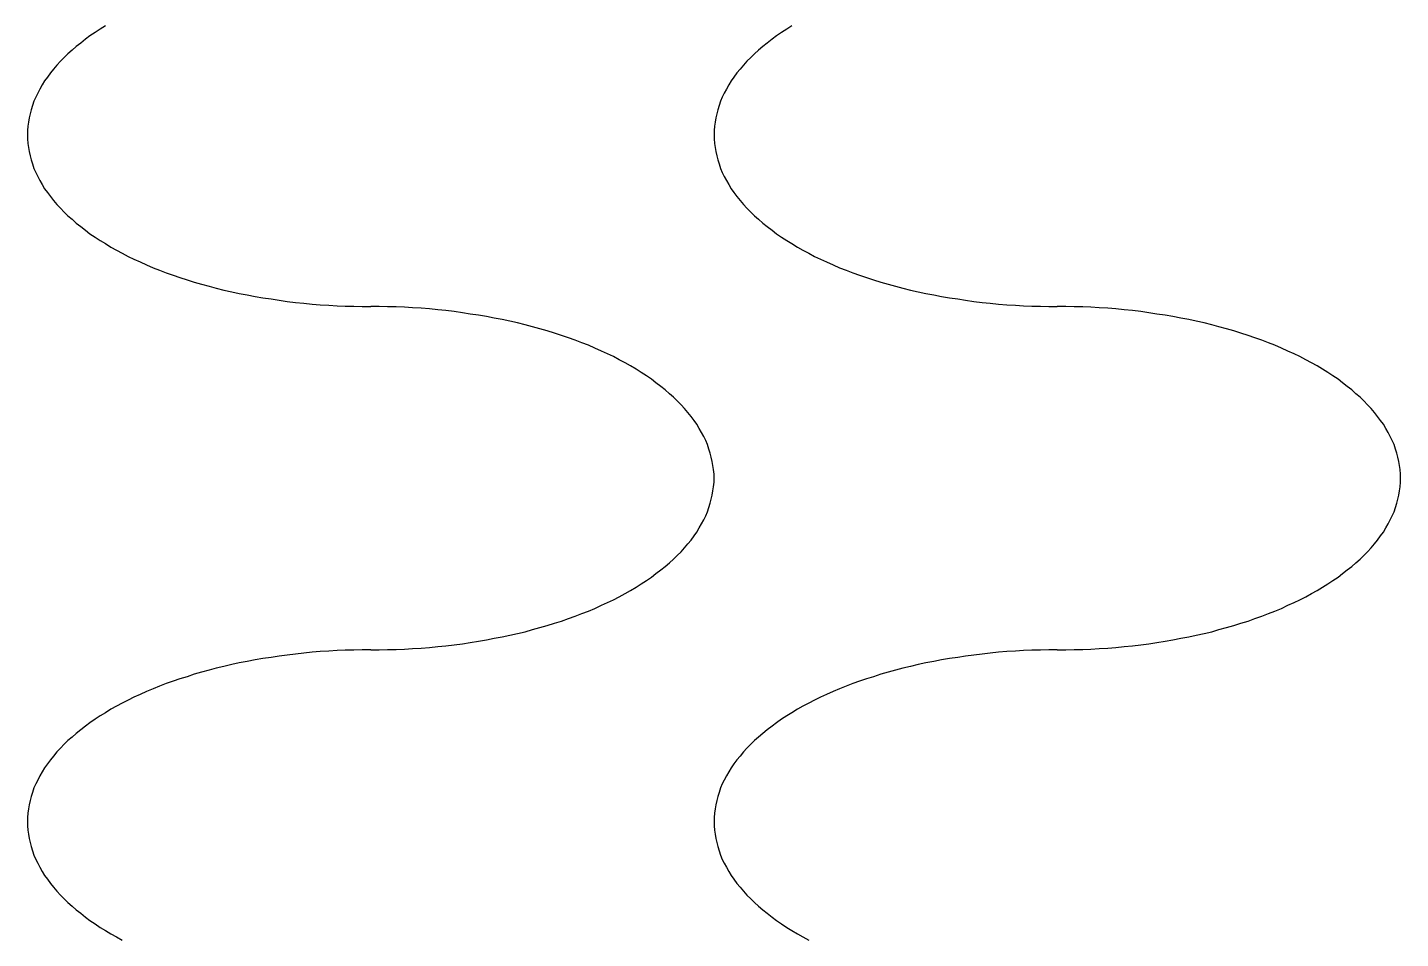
# Model space of a CAD drawing. Extents: x 0 to 40, y 0 to 70.
# Drawn here: x 29.6 to 30, y 53.1159 to 53.3813 of the extents above; entities that cross this region are included whole.
import ezdxf

# ---------------------------------------------------------------- set-up
doc = ezdxf.new("R2010")
doc.units = 0
doc.layers.add('AL_FOIL', color=2, linetype='CONTINUOUS')

msp = doc.modelspace()

# ---------------------------------------------------------------- linework, layer by layer
at = {"layer": 'AL_FOIL'}
for p, q in [((29.6212, 53.3808), (29.6197, 53.3798)), ((29.6227, 53.3817), (29.6212, 53.3808)), ((29.8212, 53.3808), (29.8197, 53.3798)), ((29.8227, 53.3817), (29.8212, 53.3808)), ((29.6155, 53.3767), (29.6142, 53.3757)), ((29.6169, 53.3778), (29.6155, 53.3767)), ((29.6182, 53.3788), (29.6169, 53.3778)), ((29.6197, 53.3798), (29.6182, 53.3788)), ((29.8155, 53.3767), (29.8142, 53.3757)), ((29.8169, 53.3778), (29.8155, 53.3767)), ((29.8182, 53.3788), (29.8169, 53.3778)), ((29.8197, 53.3798), (29.8182, 53.3788)), ((29.6107, 53.3725), (29.6096, 53.3714)), ((29.6118, 53.3736), (29.6107, 53.3725)), ((29.613, 53.3746), (29.6118, 53.3736)), ((29.6142, 53.3757), (29.613, 53.3746)), ((29.8107, 53.3725), (29.8096, 53.3714)), ((29.8118, 53.3736), (29.8107, 53.3725)), ((29.813, 53.3746), (29.8118, 53.3736)), ((29.8142, 53.3757), (29.813, 53.3746)), ((29.6067, 53.368), (29.6058, 53.3668)), ((29.6076, 53.3691), (29.6067, 53.368)), ((29.6086, 53.3703), (29.6076, 53.3691)), ((29.6096, 53.3714), (29.6086, 53.3703)), ((29.8067, 53.368), (29.8058, 53.3668)), ((29.8076, 53.3691), (29.8067, 53.368)), ((29.8086, 53.3703), (29.8076, 53.3691)), ((29.8096, 53.3714), (29.8086, 53.3703)), ((29.6043, 53.3645), (29.6036, 53.3633)), ((29.605, 53.3657), (29.6043, 53.3645)), ((29.6058, 53.3668), (29.605, 53.3657)), ((29.8043, 53.3645), (29.8036, 53.3633)), ((29.805, 53.3657), (29.8043, 53.3645)), ((29.8058, 53.3668), (29.805, 53.3657)), ((29.6024, 53.361), (29.6019, 53.3598)), ((29.603, 53.3621), (29.6024, 53.361)), ((29.6036, 53.3633), (29.603, 53.3621)), ((29.8024, 53.361), (29.8019, 53.3598)), ((29.803, 53.3621), (29.8024, 53.361)), ((29.8036, 53.3633), (29.803, 53.3621)), ((29.6008, 53.3561), (29.6005, 53.3549)), ((29.6011, 53.3573), (29.6008, 53.3561)), ((29.6015, 53.3585), (29.6011, 53.3573)), ((29.6019, 53.3598), (29.6015, 53.3585)), ((29.8008, 53.3561), (29.8005, 53.3549)), ((29.8011, 53.3573), (29.8008, 53.3561)), ((29.8015, 53.3585), (29.8011, 53.3573)), ((29.8019, 53.3598), (29.8015, 53.3585)), ((29.6001, 53.3525), (29.6, 53.3512)), ((29.6003, 53.3537), (29.6001, 53.3525)), ((29.6005, 53.3549), (29.6003, 53.3537)), ((29.8001, 53.3525), (29.8, 53.3512)), ((29.8003, 53.3537), (29.8001, 53.3525)), ((29.8005, 53.3549), (29.8003, 53.3537)), ((29.6, 53.3512), (29.6, 53.35)), ((29.6, 53.35), (29.6, 53.3488)), ((29.6, 53.3488), (29.6001, 53.3475)), ((29.8, 53.3512), (29.8, 53.35)), ((29.8, 53.35), (29.8, 53.3488)), ((29.8, 53.3488), (29.8001, 53.3475)), ((29.6001, 53.3475), (29.6003, 53.3463)), ((29.6003, 53.3463), (29.6005, 53.3451)), ((29.6005, 53.3451), (29.6008, 53.3439)), ((29.8001, 53.3475), (29.8003, 53.3463)), ((29.8003, 53.3463), (29.8005, 53.3451)), ((29.8005, 53.3451), (29.8008, 53.3439)), ((29.6008, 53.3439), (29.6011, 53.3427)), ((29.6011, 53.3427), (29.6015, 53.3415)), ((29.6015, 53.3415), (29.6019, 53.3402)), ((29.6019, 53.3402), (29.6024, 53.339)), ((29.8008, 53.3439), (29.8011, 53.3427)), ((29.8011, 53.3427), (29.8015, 53.3415)), ((29.8015, 53.3415), (29.8019, 53.3402)), ((29.8019, 53.3402), (29.8024, 53.339)), ((29.6024, 53.339), (29.603, 53.3379)), ((29.603, 53.3379), (29.6036, 53.3367)), ((29.6036, 53.3367), (29.6043, 53.3355)), ((29.8024, 53.339), (29.803, 53.3379)), ((29.803, 53.3379), (29.8036, 53.3367)), ((29.8036, 53.3367), (29.8043, 53.3355)), ((29.6043, 53.3355), (29.605, 53.3343)), ((29.605, 53.3343), (29.6058, 53.3332)), ((29.6058, 53.3332), (29.6067, 53.332)), ((29.6067, 53.332), (29.6076, 53.3309)), ((29.8043, 53.3355), (29.805, 53.3343)), ((29.805, 53.3343), (29.8058, 53.3332)), ((29.8058, 53.3332), (29.8067, 53.332)), ((29.8067, 53.332), (29.8076, 53.3309)), ((29.6076, 53.3309), (29.6086, 53.3297)), ((29.6086, 53.3297), (29.6096, 53.3286)), ((29.6096, 53.3286), (29.6107, 53.3275)), ((29.8076, 53.3309), (29.8086, 53.3297)), ((29.8086, 53.3297), (29.8096, 53.3286)), ((29.8096, 53.3286), (29.8107, 53.3275)), ((29.6107, 53.3275), (29.6118, 53.3264)), ((29.6118, 53.3264), (29.613, 53.3254)), ((29.613, 53.3254), (29.6142, 53.3243)), ((29.6142, 53.3243), (29.6155, 53.3233)), ((29.8107, 53.3275), (29.8118, 53.3264)), ((29.8118, 53.3264), (29.813, 53.3254)), ((29.813, 53.3254), (29.8142, 53.3243)), ((29.8142, 53.3243), (29.8155, 53.3233)), ((29.6155, 53.3233), (29.6169, 53.3222)), ((29.6169, 53.3222), (29.6182, 53.3212)), ((29.6182, 53.3212), (29.6197, 53.3202)), ((29.6197, 53.3202), (29.6212, 53.3192)), ((29.8155, 53.3233), (29.8169, 53.3222)), ((29.8169, 53.3222), (29.8182, 53.3212)), ((29.8182, 53.3212), (29.8197, 53.3202)), ((29.8197, 53.3202), (29.8212, 53.3192)), ((29.6212, 53.3192), (29.6227, 53.3183)), ((29.6227, 53.3183), (29.6243, 53.3173)), ((29.6243, 53.3173), (29.6259, 53.3164)), ((29.6259, 53.3164), (29.6276, 53.3155)), ((29.8212, 53.3192), (29.8227, 53.3183)), ((29.8227, 53.3183), (29.8243, 53.3173)), ((29.8243, 53.3173), (29.8259, 53.3164)), ((29.8259, 53.3164), (29.8276, 53.3155)), ((29.6276, 53.3155), (29.6293, 53.3146)), ((29.6293, 53.3146), (29.631, 53.3138)), ((29.631, 53.3138), (29.6328, 53.313)), ((29.6328, 53.313), (29.6347, 53.3121)), ((29.6347, 53.3121), (29.6366, 53.3113)), ((29.8276, 53.3155), (29.8293, 53.3146)), ((29.8293, 53.3146), (29.831, 53.3138)), ((29.831, 53.3138), (29.8328, 53.313)), ((29.8328, 53.313), (29.8347, 53.3121)), ((29.8347, 53.3121), (29.8366, 53.3113)), ((29.6366, 53.3113), (29.6385, 53.3106)), ((29.6385, 53.3106), (29.6404, 53.3098)), ((29.6404, 53.3098), (29.6424, 53.3091)), ((29.6424, 53.3091), (29.6444, 53.3084)), ((29.6444, 53.3084), (29.6465, 53.3078)), ((29.8366, 53.3113), (29.8385, 53.3106)), ((29.8385, 53.3106), (29.8404, 53.3098)), ((29.8404, 53.3098), (29.8424, 53.3091)), ((29.8424, 53.3091), (29.8444, 53.3084)), ((29.8444, 53.3084), (29.8465, 53.3078)), ((29.6465, 53.3078), (29.6486, 53.3071)), ((29.6486, 53.3071), (29.6507, 53.3065)), ((29.6507, 53.3065), (29.6529, 53.3059)), ((29.6529, 53.3059), (29.655, 53.3053)), ((29.655, 53.3053), (29.6572, 53.3048)), ((29.6572, 53.3048), (29.6595, 53.3043)), ((29.6595, 53.3043), (29.6617, 53.3038)), ((29.8465, 53.3078), (29.8486, 53.3071)), ((29.8486, 53.3071), (29.8507, 53.3065)), ((29.8507, 53.3065), (29.8529, 53.3059)), ((29.8529, 53.3059), (29.855, 53.3053)), ((29.855, 53.3053), (29.8572, 53.3048)), ((29.8572, 53.3048), (29.8595, 53.3043)), ((29.8595, 53.3043), (29.8617, 53.3038)), ((29.6617, 53.3038), (29.664, 53.3034)), ((29.664, 53.3034), (29.6663, 53.3029)), ((29.6663, 53.3029), (29.6686, 53.3025)), ((29.6686, 53.3025), (29.671, 53.3022)), ((29.671, 53.3022), (29.6733, 53.3018)), ((29.6733, 53.3018), (29.6757, 53.3015)), ((29.6757, 53.3015), (29.6781, 53.3012)), ((29.6781, 53.3012), (29.6805, 53.301)), ((29.6805, 53.301), (29.6829, 53.3007)), ((29.6829, 53.3007), (29.6853, 53.3005)), ((29.6853, 53.3005), (29.6878, 53.3004)), ((29.6878, 53.3004), (29.6902, 53.3002)), ((29.6902, 53.3002), (29.6926, 53.3001)), ((29.6926, 53.3001), (29.6951, 53.3001)), ((29.6951, 53.3001), (29.6975, 53.3)), ((29.6975, 53.3), (29.7, 53.3)), ((29.7025, 53.3), (29.7, 53.3)), ((29.7049, 53.2999), (29.7025, 53.3)), ((29.8617, 53.3038), (29.864, 53.3034)), ((29.864, 53.3034), (29.8663, 53.3029)), ((29.8663, 53.3029), (29.8686, 53.3025)), ((29.8686, 53.3025), (29.871, 53.3022)), ((29.871, 53.3022), (29.8733, 53.3018)), ((29.8733, 53.3018), (29.8757, 53.3015)), ((29.8757, 53.3015), (29.8781, 53.3012)), ((29.8781, 53.3012), (29.8805, 53.301)), ((29.8805, 53.301), (29.8829, 53.3007)), ((29.8829, 53.3007), (29.8853, 53.3005)), ((29.8853, 53.3005), (29.8878, 53.3004)), ((29.8878, 53.3004), (29.8902, 53.3002)), ((29.8902, 53.3002), (29.8926, 53.3001)), ((29.8926, 53.3001), (29.8951, 53.3001)), ((29.8951, 53.3001), (29.8975, 53.3)), ((29.8975, 53.3), (29.9, 53.3)), ((29.9025, 53.3), (29.9, 53.3)), ((29.9049, 53.2999), (29.9025, 53.3)), ((29.7074, 53.2999), (29.7049, 53.2999)), ((29.7098, 53.2998), (29.7074, 53.2999)), ((29.7122, 53.2996), (29.7098, 53.2998)), ((29.7147, 53.2995), (29.7122, 53.2996)), ((29.7171, 53.2993), (29.7147, 53.2995)), ((29.7195, 53.299), (29.7171, 53.2993)), ((29.7219, 53.2988), (29.7195, 53.299)), ((29.7243, 53.2985), (29.7219, 53.2988)), ((29.7267, 53.2982), (29.7243, 53.2985)), ((29.729, 53.2978), (29.7267, 53.2982)), ((29.7314, 53.2975), (29.729, 53.2978)), ((29.7337, 53.2971), (29.7314, 53.2975)), ((29.736, 53.2966), (29.7337, 53.2971)), ((29.7383, 53.2962), (29.736, 53.2966)), ((29.7405, 53.2957), (29.7383, 53.2962)), ((29.9074, 53.2999), (29.9049, 53.2999)), ((29.9098, 53.2998), (29.9074, 53.2999)), ((29.9122, 53.2996), (29.9098, 53.2998)), ((29.9147, 53.2995), (29.9122, 53.2996)), ((29.9171, 53.2993), (29.9147, 53.2995)), ((29.9195, 53.299), (29.9171, 53.2993)), ((29.9219, 53.2988), (29.9195, 53.299)), ((29.9243, 53.2985), (29.9219, 53.2988)), ((29.9267, 53.2982), (29.9243, 53.2985)), ((29.929, 53.2978), (29.9267, 53.2982)), ((29.9314, 53.2975), (29.929, 53.2978)), ((29.9337, 53.2971), (29.9314, 53.2975)), ((29.936, 53.2966), (29.9337, 53.2971)), ((29.9383, 53.2962), (29.936, 53.2966)), ((29.9405, 53.2957), (29.9383, 53.2962)), ((29.7428, 53.2952), (29.7405, 53.2957)), ((29.745, 53.2947), (29.7428, 53.2952)), ((29.7471, 53.2941), (29.745, 53.2947)), ((29.7493, 53.2935), (29.7471, 53.2941)), ((29.7514, 53.2929), (29.7493, 53.2935)), ((29.7535, 53.2922), (29.7514, 53.2929)), ((29.7556, 53.2916), (29.7535, 53.2922)), ((29.9428, 53.2952), (29.9405, 53.2957)), ((29.945, 53.2947), (29.9428, 53.2952)), ((29.9471, 53.2941), (29.945, 53.2947)), ((29.9493, 53.2935), (29.9471, 53.2941)), ((29.9514, 53.2929), (29.9493, 53.2935)), ((29.9535, 53.2922), (29.9514, 53.2929)), ((29.9556, 53.2916), (29.9535, 53.2922)), ((29.7576, 53.2909), (29.7556, 53.2916)), ((29.7596, 53.2902), (29.7576, 53.2909)), ((29.7615, 53.2894), (29.7596, 53.2902)), ((29.7634, 53.2887), (29.7615, 53.2894)), ((29.7653, 53.2879), (29.7634, 53.2887)), ((29.9576, 53.2909), (29.9556, 53.2916)), ((29.9596, 53.2902), (29.9576, 53.2909)), ((29.9615, 53.2894), (29.9596, 53.2902)), ((29.9634, 53.2887), (29.9615, 53.2894)), ((29.9653, 53.2879), (29.9634, 53.2887)), ((29.7672, 53.287), (29.7653, 53.2879)), ((29.769, 53.2862), (29.7672, 53.287)), ((29.7707, 53.2854), (29.769, 53.2862)), ((29.7724, 53.2845), (29.7707, 53.2854)), ((29.7741, 53.2836), (29.7724, 53.2845)), ((29.9672, 53.287), (29.9653, 53.2879)), ((29.969, 53.2862), (29.9672, 53.287)), ((29.9707, 53.2854), (29.969, 53.2862)), ((29.9724, 53.2845), (29.9707, 53.2854)), ((29.9741, 53.2836), (29.9724, 53.2845)), ((29.7757, 53.2827), (29.7741, 53.2836)), ((29.7773, 53.2817), (29.7757, 53.2827)), ((29.7788, 53.2808), (29.7773, 53.2817)), ((29.7803, 53.2798), (29.7788, 53.2808)), ((29.9757, 53.2827), (29.9741, 53.2836)), ((29.9773, 53.2817), (29.9757, 53.2827)), ((29.9788, 53.2808), (29.9773, 53.2817)), ((29.9803, 53.2798), (29.9788, 53.2808)), ((29.7818, 53.2788), (29.7803, 53.2798)), ((29.7831, 53.2778), (29.7818, 53.2788)), ((29.7845, 53.2767), (29.7831, 53.2778)), ((29.7858, 53.2757), (29.7845, 53.2767)), ((29.9818, 53.2788), (29.9803, 53.2798)), ((29.9831, 53.2778), (29.9818, 53.2788)), ((29.9845, 53.2767), (29.9831, 53.2778)), ((29.9858, 53.2757), (29.9845, 53.2767)), ((29.787, 53.2746), (29.7858, 53.2757)), ((29.7882, 53.2736), (29.787, 53.2746)), ((29.7893, 53.2725), (29.7882, 53.2736)), ((29.7904, 53.2714), (29.7893, 53.2725)), ((29.987, 53.2746), (29.9858, 53.2757)), ((29.9882, 53.2736), (29.987, 53.2746)), ((29.9893, 53.2725), (29.9882, 53.2736)), ((29.9904, 53.2714), (29.9893, 53.2725)), ((29.7914, 53.2703), (29.7904, 53.2714)), ((29.7924, 53.2691), (29.7914, 53.2703)), ((29.7933, 53.268), (29.7924, 53.2691)), ((29.7942, 53.2668), (29.7933, 53.268)), ((29.9914, 53.2703), (29.9904, 53.2714)), ((29.9924, 53.2691), (29.9914, 53.2703)), ((29.9933, 53.268), (29.9924, 53.2691)), ((29.9942, 53.2668), (29.9933, 53.268)), ((29.795, 53.2657), (29.7942, 53.2668)), ((29.7957, 53.2645), (29.795, 53.2657)), ((29.7964, 53.2633), (29.7957, 53.2645)), ((29.995, 53.2657), (29.9942, 53.2668)), ((29.9957, 53.2645), (29.995, 53.2657)), ((29.9964, 53.2633), (29.9957, 53.2645)), ((29.797, 53.2621), (29.7964, 53.2633)), ((29.7976, 53.261), (29.797, 53.2621)), ((29.7981, 53.2598), (29.7976, 53.261)), ((29.997, 53.2621), (29.9964, 53.2633)), ((29.9976, 53.261), (29.997, 53.2621)), ((29.9981, 53.2598), (29.9976, 53.261)), ((29.7985, 53.2585), (29.7981, 53.2598)), ((29.7989, 53.2573), (29.7985, 53.2585)), ((29.7992, 53.2561), (29.7989, 53.2573)), ((29.7995, 53.2549), (29.7992, 53.2561)), ((29.9985, 53.2585), (29.9981, 53.2598)), ((29.9989, 53.2573), (29.9985, 53.2585)), ((29.9992, 53.2561), (29.9989, 53.2573)), ((29.9995, 53.2549), (29.9992, 53.2561)), ((29.7997, 53.2537), (29.7995, 53.2549)), ((29.7999, 53.2525), (29.7997, 53.2537)), ((29.8, 53.2512), (29.7999, 53.2525)), ((29.9997, 53.2537), (29.9995, 53.2549)), ((29.9999, 53.2525), (29.9997, 53.2537)), ((30, 53.2512), (29.9999, 53.2525)), ((29.7999, 53.2475), (29.8, 53.2488)), ((29.8, 53.25), (29.8, 53.2512)), ((29.8, 53.2488), (29.8, 53.25)), ((29.9999, 53.2475), (30, 53.2488)), ((30, 53.25), (30, 53.2512)), ((30, 53.2488), (30, 53.25)), ((29.7992, 53.2439), (29.7995, 53.2451)), ((29.7995, 53.2451), (29.7997, 53.2463)), ((29.7997, 53.2463), (29.7999, 53.2475)), ((29.9992, 53.2439), (29.9995, 53.2451)), ((29.9995, 53.2451), (29.9997, 53.2463)), ((29.9997, 53.2463), (29.9999, 53.2475)), ((29.7976, 53.239), (29.7981, 53.2402)), ((29.7981, 53.2402), (29.7985, 53.2415)), ((29.7985, 53.2415), (29.7989, 53.2427)), ((29.7989, 53.2427), (29.7992, 53.2439)), ((29.9976, 53.239), (29.9981, 53.2402)), ((29.9981, 53.2402), (29.9985, 53.2415)), ((29.9985, 53.2415), (29.9989, 53.2427)), ((29.9989, 53.2427), (29.9992, 53.2439)), ((29.7957, 53.2355), (29.7964, 53.2367)), ((29.7964, 53.2367), (29.797, 53.2379)), ((29.797, 53.2379), (29.7976, 53.239)), ((29.9957, 53.2355), (29.9964, 53.2367)), ((29.9964, 53.2367), (29.997, 53.2379)), ((29.997, 53.2379), (29.9976, 53.239)), ((29.7924, 53.2309), (29.7933, 53.232)), ((29.7933, 53.232), (29.7942, 53.2332)), ((29.7942, 53.2332), (29.795, 53.2343)), ((29.795, 53.2343), (29.7957, 53.2355)), ((29.9924, 53.2309), (29.9933, 53.232)), ((29.9933, 53.232), (29.9942, 53.2332)), ((29.9942, 53.2332), (29.995, 53.2343)), ((29.995, 53.2343), (29.9957, 53.2355)), ((29.7893, 53.2275), (29.7904, 53.2286)), ((29.7904, 53.2286), (29.7914, 53.2297)), ((29.7914, 53.2297), (29.7924, 53.2309)), ((29.9893, 53.2275), (29.9904, 53.2286)), ((29.9904, 53.2286), (29.9914, 53.2297)), ((29.9914, 53.2297), (29.9924, 53.2309)), ((29.7845, 53.2233), (29.7858, 53.2243)), ((29.7858, 53.2243), (29.787, 53.2254)), ((29.787, 53.2254), (29.7882, 53.2264)), ((29.7882, 53.2264), (29.7893, 53.2275)), ((29.9845, 53.2233), (29.9858, 53.2243)), ((29.9858, 53.2243), (29.987, 53.2254)), ((29.987, 53.2254), (29.9882, 53.2264)), ((29.9882, 53.2264), (29.9893, 53.2275)), ((29.7788, 53.2192), (29.7803, 53.2202)), ((29.7803, 53.2202), (29.7818, 53.2212)), ((29.7818, 53.2212), (29.7831, 53.2222)), ((29.7831, 53.2222), (29.7845, 53.2233)), ((29.9788, 53.2192), (29.9803, 53.2202)), ((29.9803, 53.2202), (29.9818, 53.2212)), ((29.9818, 53.2212), (29.9831, 53.2222)), ((29.9831, 53.2222), (29.9845, 53.2233)), ((29.7724, 53.2155), (29.7741, 53.2164)), ((29.7741, 53.2164), (29.7757, 53.2173)), ((29.7757, 53.2173), (29.7773, 53.2183)), ((29.7773, 53.2183), (29.7788, 53.2192)), ((29.9724, 53.2155), (29.9741, 53.2164)), ((29.9741, 53.2164), (29.9757, 53.2173)), ((29.9757, 53.2173), (29.9773, 53.2183)), ((29.9773, 53.2183), (29.9788, 53.2192)), ((29.7634, 53.2113), (29.7653, 53.2121)), ((29.7653, 53.2121), (29.7672, 53.213)), ((29.7672, 53.213), (29.769, 53.2138)), ((29.769, 53.2138), (29.7707, 53.2146)), ((29.7707, 53.2146), (29.7724, 53.2155)), ((29.9634, 53.2113), (29.9653, 53.2121)), ((29.9653, 53.2121), (29.9672, 53.213)), ((29.9672, 53.213), (29.969, 53.2138)), ((29.969, 53.2138), (29.9707, 53.2146)), ((29.9707, 53.2146), (29.9724, 53.2155)), ((29.7535, 53.2078), (29.7556, 53.2084)), ((29.7556, 53.2084), (29.7576, 53.2091)), ((29.7576, 53.2091), (29.7596, 53.2098)), ((29.7596, 53.2098), (29.7615, 53.2106)), ((29.7615, 53.2106), (29.7634, 53.2113)), ((29.9535, 53.2078), (29.9556, 53.2084)), ((29.9556, 53.2084), (29.9576, 53.2091)), ((29.9576, 53.2091), (29.9596, 53.2098)), ((29.9596, 53.2098), (29.9615, 53.2106)), ((29.9615, 53.2106), (29.9634, 53.2113)), ((29.7383, 53.2038), (29.7405, 53.2043)), ((29.7405, 53.2043), (29.7428, 53.2048)), ((29.7428, 53.2048), (29.745, 53.2053)), ((29.745, 53.2053), (29.7471, 53.2059)), ((29.7471, 53.2059), (29.7493, 53.2065)), ((29.7493, 53.2065), (29.7514, 53.2071)), ((29.7514, 53.2071), (29.7535, 53.2078)), ((29.9383, 53.2038), (29.9405, 53.2043)), ((29.9405, 53.2043), (29.9428, 53.2048)), ((29.9428, 53.2048), (29.945, 53.2053)), ((29.945, 53.2053), (29.9471, 53.2059)), ((29.9471, 53.2059), (29.9493, 53.2065)), ((29.9493, 53.2065), (29.9514, 53.2071)), ((29.9514, 53.2071), (29.9535, 53.2078)), ((29.6975, 53.2), (29.6951, 53.1999)), ((29.7, 53.2), (29.6975, 53.2)), ((29.7, 53.2), (29.7025, 53.2)), ((29.7025, 53.2), (29.7049, 53.2001)), ((29.7049, 53.2001), (29.7074, 53.2001)), ((29.7074, 53.2001), (29.7098, 53.2002)), ((29.7098, 53.2002), (29.7122, 53.2004)), ((29.7122, 53.2004), (29.7147, 53.2005)), ((29.7147, 53.2005), (29.7171, 53.2007)), ((29.7171, 53.2007), (29.7195, 53.201)), ((29.7195, 53.201), (29.7219, 53.2012)), ((29.7219, 53.2012), (29.7243, 53.2015)), ((29.7243, 53.2015), (29.7267, 53.2018)), ((29.7267, 53.2018), (29.729, 53.2022)), ((29.729, 53.2022), (29.7314, 53.2025)), ((29.7314, 53.2025), (29.7337, 53.2029)), ((29.7337, 53.2029), (29.736, 53.2034)), ((29.736, 53.2034), (29.7383, 53.2038)), ((29.8975, 53.2), (29.8951, 53.1999)), ((29.9, 53.2), (29.8975, 53.2)), ((29.9, 53.2), (29.9025, 53.2)), ((29.9025, 53.2), (29.9049, 53.2001)), ((29.9049, 53.2001), (29.9074, 53.2001)), ((29.9074, 53.2001), (29.9098, 53.2002)), ((29.9098, 53.2002), (29.9122, 53.2004)), ((29.9122, 53.2004), (29.9147, 53.2005)), ((29.9147, 53.2005), (29.9171, 53.2007)), ((29.9171, 53.2007), (29.9195, 53.201)), ((29.9195, 53.201), (29.9219, 53.2012)), ((29.9219, 53.2012), (29.9243, 53.2015)), ((29.9243, 53.2015), (29.9267, 53.2018)), ((29.9267, 53.2018), (29.929, 53.2022)), ((29.929, 53.2022), (29.9314, 53.2025)), ((29.9314, 53.2025), (29.9337, 53.2029)), ((29.9337, 53.2029), (29.936, 53.2034)), ((29.936, 53.2034), (29.9383, 53.2038)), ((29.6617, 53.1962), (29.6595, 53.1957)), ((29.664, 53.1966), (29.6617, 53.1962)), ((29.6663, 53.1971), (29.664, 53.1966)), ((29.6686, 53.1975), (29.6663, 53.1971)), ((29.671, 53.1978), (29.6686, 53.1975)), ((29.6733, 53.1982), (29.671, 53.1978)), ((29.6757, 53.1985), (29.6733, 53.1982)), ((29.6781, 53.1988), (29.6757, 53.1985)), ((29.6805, 53.199), (29.6781, 53.1988)), ((29.6829, 53.1993), (29.6805, 53.199)), ((29.6853, 53.1995), (29.6829, 53.1993)), ((29.6878, 53.1996), (29.6853, 53.1995)), ((29.6902, 53.1998), (29.6878, 53.1996)), ((29.6926, 53.1999), (29.6902, 53.1998)), ((29.6951, 53.1999), (29.6926, 53.1999)), ((29.8617, 53.1962), (29.8595, 53.1957)), ((29.864, 53.1966), (29.8617, 53.1962)), ((29.8663, 53.1971), (29.864, 53.1966)), ((29.8686, 53.1975), (29.8663, 53.1971)), ((29.871, 53.1978), (29.8686, 53.1975)), ((29.8733, 53.1982), (29.871, 53.1978)), ((29.8757, 53.1985), (29.8733, 53.1982)), ((29.8781, 53.1988), (29.8757, 53.1985)), ((29.8805, 53.199), (29.8781, 53.1988)), ((29.8829, 53.1993), (29.8805, 53.199)), ((29.8853, 53.1995), (29.8829, 53.1993)), ((29.8878, 53.1996), (29.8853, 53.1995)), ((29.8902, 53.1998), (29.8878, 53.1996)), ((29.8926, 53.1999), (29.8902, 53.1998)), ((29.8951, 53.1999), (29.8926, 53.1999)), ((29.6465, 53.1922), (29.6444, 53.1916)), ((29.6486, 53.1929), (29.6465, 53.1922)), ((29.6507, 53.1935), (29.6486, 53.1929)), ((29.6529, 53.1941), (29.6507, 53.1935)), ((29.655, 53.1947), (29.6529, 53.1941)), ((29.6572, 53.1952), (29.655, 53.1947)), ((29.6595, 53.1957), (29.6572, 53.1952)), ((29.8465, 53.1922), (29.8444, 53.1916)), ((29.8486, 53.1929), (29.8465, 53.1922)), ((29.8507, 53.1935), (29.8486, 53.1929)), ((29.8529, 53.1941), (29.8507, 53.1935)), ((29.855, 53.1947), (29.8529, 53.1941)), ((29.8572, 53.1952), (29.855, 53.1947)), ((29.8595, 53.1957), (29.8572, 53.1952)), ((29.6366, 53.1887), (29.6347, 53.1879)), ((29.6385, 53.1894), (29.6366, 53.1887)), ((29.6404, 53.1902), (29.6385, 53.1894)), ((29.6424, 53.1909), (29.6404, 53.1902)), ((29.6444, 53.1916), (29.6424, 53.1909)), ((29.8366, 53.1887), (29.8347, 53.1879)), ((29.8385, 53.1894), (29.8366, 53.1887)), ((29.8404, 53.1902), (29.8385, 53.1894)), ((29.8424, 53.1909), (29.8404, 53.1902)), ((29.8444, 53.1916), (29.8424, 53.1909)), ((29.6276, 53.1845), (29.6259, 53.1836)), ((29.6293, 53.1854), (29.6276, 53.1845)), ((29.631, 53.1862), (29.6293, 53.1854)), ((29.6328, 53.187), (29.631, 53.1862)), ((29.6347, 53.1879), (29.6328, 53.187)), ((29.8276, 53.1845), (29.8259, 53.1836)), ((29.8293, 53.1854), (29.8276, 53.1845)), ((29.831, 53.1862), (29.8293, 53.1854)), ((29.8328, 53.187), (29.831, 53.1862)), ((29.8347, 53.1879), (29.8328, 53.187)), ((29.6212, 53.1808), (29.6197, 53.1798)), ((29.6227, 53.1817), (29.6212, 53.1808)), ((29.6243, 53.1827), (29.6227, 53.1817)), ((29.6259, 53.1836), (29.6243, 53.1827)), ((29.8212, 53.1808), (29.8197, 53.1798)), ((29.8227, 53.1817), (29.8212, 53.1808)), ((29.8243, 53.1827), (29.8227, 53.1817)), ((29.8259, 53.1836), (29.8243, 53.1827)), ((29.6155, 53.1767), (29.6142, 53.1757)), ((29.6169, 53.1778), (29.6155, 53.1767)), ((29.6182, 53.1788), (29.6169, 53.1778)), ((29.6197, 53.1798), (29.6182, 53.1788)), ((29.8155, 53.1767), (29.8142, 53.1757)), ((29.8169, 53.1778), (29.8155, 53.1767)), ((29.8182, 53.1788), (29.8169, 53.1778)), ((29.8197, 53.1798), (29.8182, 53.1788)), ((29.6107, 53.1725), (29.6096, 53.1714)), ((29.6118, 53.1736), (29.6107, 53.1725)), ((29.613, 53.1746), (29.6118, 53.1736)), ((29.6142, 53.1757), (29.613, 53.1746)), ((29.8107, 53.1725), (29.8096, 53.1714)), ((29.8118, 53.1736), (29.8107, 53.1725)), ((29.813, 53.1746), (29.8118, 53.1736)), ((29.8142, 53.1757), (29.813, 53.1746)), ((29.6067, 53.168), (29.6058, 53.1668)), ((29.6076, 53.1691), (29.6067, 53.168)), ((29.6086, 53.1703), (29.6076, 53.1691)), ((29.6096, 53.1714), (29.6086, 53.1703)), ((29.8067, 53.168), (29.8058, 53.1668)), ((29.8076, 53.1691), (29.8067, 53.168)), ((29.8086, 53.1703), (29.8076, 53.1691)), ((29.8096, 53.1714), (29.8086, 53.1703)), ((29.6043, 53.1645), (29.6036, 53.1633)), ((29.605, 53.1657), (29.6043, 53.1645)), ((29.6058, 53.1668), (29.605, 53.1657)), ((29.8043, 53.1645), (29.8036, 53.1633)), ((29.805, 53.1657), (29.8043, 53.1645)), ((29.8058, 53.1668), (29.805, 53.1657)), ((29.6024, 53.161), (29.6019, 53.1598)), ((29.603, 53.1621), (29.6024, 53.161)), ((29.6036, 53.1633), (29.603, 53.1621)), ((29.8024, 53.161), (29.8019, 53.1598)), ((29.803, 53.1621), (29.8024, 53.161)), ((29.8036, 53.1633), (29.803, 53.1621)), ((29.6008, 53.1561), (29.6005, 53.1549)), ((29.6011, 53.1573), (29.6008, 53.1561)), ((29.6015, 53.1585), (29.6011, 53.1573)), ((29.6019, 53.1598), (29.6015, 53.1585)), ((29.8008, 53.1561), (29.8005, 53.1549)), ((29.8011, 53.1573), (29.8008, 53.1561)), ((29.8015, 53.1585), (29.8011, 53.1573)), ((29.8019, 53.1598), (29.8015, 53.1585)), ((29.6001, 53.1525), (29.6, 53.1512)), ((29.6003, 53.1537), (29.6001, 53.1525)), ((29.6005, 53.1549), (29.6003, 53.1537)), ((29.8001, 53.1525), (29.8, 53.1512)), ((29.8003, 53.1537), (29.8001, 53.1525)), ((29.8005, 53.1549), (29.8003, 53.1537)), ((29.6, 53.1512), (29.6, 53.15)), ((29.6, 53.15), (29.6, 53.1488)), ((29.6, 53.1488), (29.6001, 53.1475)), ((29.8, 53.1512), (29.8, 53.15)), ((29.8, 53.15), (29.8, 53.1488)), ((29.8, 53.1488), (29.8001, 53.1475)), ((29.6001, 53.1475), (29.6003, 53.1463)), ((29.6003, 53.1463), (29.6005, 53.1451)), ((29.6005, 53.1451), (29.6008, 53.1439)), ((29.8001, 53.1475), (29.8003, 53.1463)), ((29.8003, 53.1463), (29.8005, 53.1451)), ((29.8005, 53.1451), (29.8008, 53.1439)), ((29.6008, 53.1439), (29.6011, 53.1427)), ((29.6011, 53.1427), (29.6015, 53.1415)), ((29.6015, 53.1415), (29.6019, 53.1402)), ((29.6019, 53.1402), (29.6024, 53.139)), ((29.8008, 53.1439), (29.8011, 53.1427)), ((29.8011, 53.1427), (29.8015, 53.1415)), ((29.8015, 53.1415), (29.8019, 53.1402)), ((29.8019, 53.1402), (29.8024, 53.139)), ((29.6024, 53.139), (29.603, 53.1379)), ((29.603, 53.1379), (29.6036, 53.1367)), ((29.6036, 53.1367), (29.6043, 53.1355)), ((29.8024, 53.139), (29.803, 53.1379)), ((29.803, 53.1379), (29.8036, 53.1367)), ((29.8036, 53.1367), (29.8043, 53.1355)), ((29.6043, 53.1355), (29.605, 53.1343)), ((29.605, 53.1343), (29.6058, 53.1332)), ((29.6058, 53.1332), (29.6067, 53.132)), ((29.6067, 53.132), (29.6076, 53.1309)), ((29.8043, 53.1355), (29.805, 53.1343)), ((29.805, 53.1343), (29.8058, 53.1332)), ((29.8058, 53.1332), (29.8067, 53.132)), ((29.8067, 53.132), (29.8076, 53.1309)), ((29.6076, 53.1309), (29.6086, 53.1297)), ((29.6086, 53.1297), (29.6096, 53.1286)), ((29.6096, 53.1286), (29.6107, 53.1275)), ((29.8076, 53.1309), (29.8086, 53.1297)), ((29.8086, 53.1297), (29.8096, 53.1286)), ((29.8096, 53.1286), (29.8107, 53.1275)), ((29.6107, 53.1275), (29.6118, 53.1264)), ((29.6118, 53.1264), (29.613, 53.1254)), ((29.613, 53.1254), (29.6142, 53.1243)), ((29.6142, 53.1243), (29.6155, 53.1233)), ((29.8107, 53.1275), (29.8118, 53.1264)), ((29.8118, 53.1264), (29.813, 53.1254)), ((29.813, 53.1254), (29.8142, 53.1243)), ((29.8142, 53.1243), (29.8155, 53.1233)), ((29.6155, 53.1233), (29.6169, 53.1222)), ((29.6169, 53.1222), (29.6182, 53.1212)), ((29.6182, 53.1212), (29.6197, 53.1202)), ((29.6197, 53.1202), (29.6212, 53.1192)), ((29.8155, 53.1233), (29.8169, 53.1222)), ((29.8169, 53.1222), (29.8182, 53.1212)), ((29.8182, 53.1212), (29.8197, 53.1202)), ((29.8197, 53.1202), (29.8212, 53.1192)), ((29.6212, 53.1192), (29.6227, 53.1183)), ((29.6227, 53.1183), (29.6243, 53.1173)), ((29.6243, 53.1173), (29.6259, 53.1164)), ((29.6259, 53.1164), (29.6276, 53.1155)), ((29.8212, 53.1192), (29.8227, 53.1183)), ((29.8227, 53.1183), (29.8243, 53.1173)), ((29.8243, 53.1173), (29.8259, 53.1164)), ((29.8259, 53.1164), (29.8276, 53.1155))]:
    msp.add_line(p, q, dxfattribs=at)

doc.saveas('drawing.dxf')
